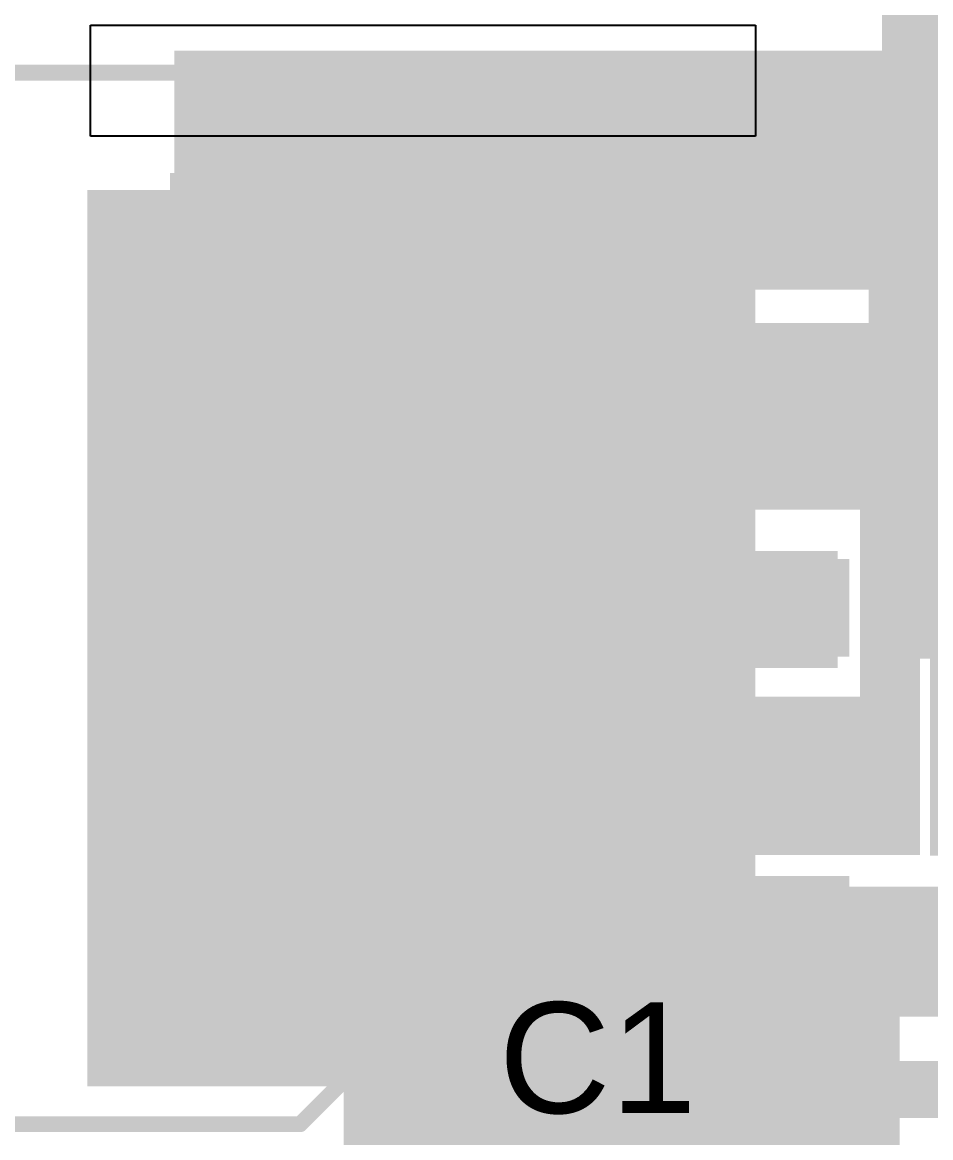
# Model space of a CAD drawing. Header units: millimetres. Extents: x -35.7 to 35.7, y -3.2 to 68.2.
# Drawn here: x -1.61 to 5.67, y 49.98 to 58.93 of the extents above; entities that cross this region are included whole.
import ezdxf

# ---------------------------------------------------------------- set-up
doc = ezdxf.new("R2010")
doc.units = ezdxf.units.MM
for name, color, linetype in [('BottomLayer', 5, 'Continuous'), ('BottomPaste', 16, 'Continuous'), ('BottomSolder', 6, 'Continuous'), ('Mechanical2', 216, 'Continuous'), ('TopLayer', 1, 'Continuous'), ('TopOverlay', 2, 'Continuous'), ('TopPaste', 8, 'Continuous'), ('TopSolder', 216, 'Continuous'), ('ViaHoleLayer', 16, 'Continuous')]:
    doc.layers.add(name, color=color, linetype=linetype)
doc.styles.add('Arial', font='', dxfattribs={"height": 0.2})
doc.styles.get('Arial').set_extended_font_data('Arial')

# ---------------------------------------------------------------- blocks, each defined once
blk = doc.blocks.new('EEEFT1H221AP_31')
at = {"layer": 'TopLayer'}
blk.add_hatch(color=1, dxfattribs=at).paths.add_polyline_path([(-5.55, 1), (-1.55, 1), (-1.55, -1), (-5.55, -1)])
at = {"layer": 'TopPaste'}
blk.add_hatch(color=8, dxfattribs=at).paths.add_polyline_path([(-5.55, 1), (-1.55, 1), (-1.55, -1), (-5.55, -1)])
at = {"layer": 'TopSolder'}
blk.add_hatch(color=216, dxfattribs=at).paths.add_polyline_path([(-5.6516, 1.1016), (-1.4484, 1.1016), (-1.4484, -1.1016), (-5.6516, -1.1016)])
at = {"layer": 'TopOverlay', "const_width": 0.127}
for points in [[(-2.413, 4.2164), (-4.191, 2.4384)], [(3.4544, 4.2164), (-2.413, 4.2164)], [(-4.191, 2.4384), (-4.191, 1.27)], [(-4.6736, 1.7018), (-4.6736, 1.2446)], [(-4.445, 1.4732), (-4.9022, 1.4732)], [(-4.191, -1.27), (-4.191, -2.4384)], [(-2.413, -4.2164), (-4.191, -2.4384)], [(3.4544, -4.2164), (-2.413, -4.2164)]]:
    blk.add_lwpolyline(points, dxfattribs=at)
at = {"layer": 'TopOverlay', "const_width": 0.0635}
for points in [[(-2.4447, 4.2164, 1), (-2.3813, 4.2164, 1)], [(-2.4447, 4.2164, 1), (-2.3813, 4.2164, 1)], [(-4.2227, 2.4384, 1), (-4.1593, 2.4384, 1)], [(-4.2227, 2.4384, 1), (-4.1593, 2.4384, 1)], [(-4.7053, 1.7018, 1), (-4.6418, 1.7018, 1)], [(-4.934, 1.4732, 1), (-4.8704, 1.4732, 1)], [(-4.4767, 1.4732, 1), (-4.4132, 1.4732, 1)], [(-4.7053, 1.2446, 1), (-4.6418, 1.2446, 1)], [(-4.2227, 1.27, 1), (-4.1593, 1.27, 1)], [(-4.2227, -1.27, 1), (-4.1593, -1.27, 1)], [(-4.2227, -2.4384, 1), (-4.1593, -2.4384, 1)], [(-4.2227, -2.4384, 1), (-4.1593, -2.4384, 1)], [(-2.4447, -4.2164, 1), (-2.3813, -4.2164, 1)], [(-2.4447, -4.2164, 1), (-2.3813, -4.2164, 1)]]:
    blk.add_lwpolyline(points, format="xyb", close=True, dxfattribs=at)
blk = doc.blocks.new('SMA_B_36')
at = {"layer": 'BottomLayer'}
for points in [[(-3.25, 0.85), (-0.75, 0.85), (-0.75, -0.85), (-3.25, -0.85)], [(0.75, 0.85), (3.25, 0.85), (3.25, -0.85), (0.75, -0.85)]]:
    blk.add_hatch(color=5, dxfattribs=at).paths.add_polyline_path(points)
at = {"layer": 'BottomPaste'}
for points in [[(-3.25, 0.85), (-0.75, 0.85), (-0.75, -0.85), (-3.25, -0.85)], [(0.75, 0.85), (3.25, 0.85), (3.25, -0.85), (0.75, -0.85)]]:
    blk.add_hatch(color=16, dxfattribs=at).paths.add_polyline_path(points)
at = {"layer": 'BottomSolder'}
for points in [[(-3.3516, 0.9516), (-0.6484, 0.9516), (-0.6484, -0.9516), (-3.3516, -0.9516)], [(0.6484, 0.9516), (3.3516, 0.9516), (3.3516, -0.9516), (0.6484, -0.9516)]]:
    blk.add_hatch(color=6, dxfattribs=at).paths.add_polyline_path(points)
blk = doc.blocks.new('8_HTSOP_J_B_39')
at = {"layer": 'BottomLayer'}
for points in [[(-3.46, 2.195), (-1.85, 2.195), (-1.85, 1.615), (-3.46, 1.615)], [(1.85, 2.195), (3.46, 2.195), (3.46, 1.615), (1.85, 1.615)], [(1, 1.25), (1, -1.25), (-1, -1.25), (-1, 1.25)], [(-3.46, 0.925), (-1.85, 0.925), (-1.85, 0.345), (-3.46, 0.345)], [(1.85, 0.925), (3.46, 0.925), (3.46, 0.345), (1.85, 0.345)], [(-3.46, -0.345), (-1.85, -0.345), (-1.85, -0.925), (-3.46, -0.925)], [(1.85, -0.345), (3.46, -0.345), (3.46, -0.925), (1.85, -0.925)], [(-3.46, -1.615), (-1.85, -1.615), (-1.85, -2.195), (-3.46, -2.195)], [(1.85, -1.615), (3.46, -1.615), (3.46, -2.195), (1.85, -2.195)]]:
    blk.add_hatch(color=5, dxfattribs=at).paths.add_polyline_path(points)
at = {"layer": 'BottomPaste'}
for points in [[(-3.46, 2.195), (-1.85, 2.195), (-1.85, 1.615), (-3.46, 1.615)], [(1.85, 2.195), (3.46, 2.195), (3.46, 1.615), (1.85, 1.615)], [(-3.46, 0.925), (-1.85, 0.925), (-1.85, 0.345), (-3.46, 0.345)], [(1.85, 0.925), (3.46, 0.925), (3.46, 0.345), (1.85, 0.345)], [(-3.46, -0.345), (-1.85, -0.345), (-1.85, -0.925), (-3.46, -0.925)], [(1.85, -0.345), (3.46, -0.345), (3.46, -0.925), (1.85, -0.925)], [(-3.46, -1.615), (-1.85, -1.615), (-1.85, -2.195), (-3.46, -2.195)], [(1.85, -1.615), (3.46, -1.615), (3.46, -2.195), (1.85, -2.195)]]:
    blk.add_hatch(color=16, dxfattribs=at).paths.add_polyline_path(points)
at = {"layer": 'BottomSolder'}
for points in [[(-3.5616, 2.2966), (-1.7484, 2.2966), (-1.7484, 1.5134), (-3.5616, 1.5134)], [(1.7484, 2.2966), (3.5616, 2.2966), (3.5616, 1.5134), (1.7484, 1.5134)], [(1.1016, 1.3516), (1.1016, -1.3516), (-1.1016, -1.3516), (-1.1016, 1.3516)], [(-3.5616, 1.0266), (-1.7484, 1.0266), (-1.7484, 0.2434), (-3.5616, 0.2434)], [(1.7484, 1.0266), (3.5616, 1.0266), (3.5616, 0.2434), (1.7484, 0.2434)], [(-3.5616, -0.2434), (-1.7484, -0.2434), (-1.7484, -1.0266), (-3.5616, -1.0266)], [(1.7484, -0.2434), (3.5616, -0.2434), (3.5616, -1.0266), (1.7484, -1.0266)], [(-3.5616, -1.5134), (-1.7484, -1.5134), (-1.7484, -2.2966), (-3.5616, -2.2966)], [(1.7484, -1.5134), (3.5616, -1.5134), (3.5616, -2.2966), (1.7484, -2.2966)]]:
    blk.add_hatch(color=6, dxfattribs=at).paths.add_polyline_path(points)
at = {"layer": 'BottomPaste'}
for p, q in [((0.635, 0.77), (-0.635, 0.77)), ((-0.635, 0.77), (-0.635, -0.77)), ((0.635, -0.77), (0.635, 0.77)), ((-0.635, -0.77), (0.635, -0.77))]:
    blk.add_line(p, q, dxfattribs=at)
blk = doc.blocks.new('CAP_0603_B_67')
at = {"layer": 'BottomLayer'}
for points in [[(-1.143, -0.4445), (-1.143, 0.4445), (-0.381, 0.4445), (-0.381, -0.4445)], [(0.381, -0.4445), (0.381, 0.4445), (1.143, 0.4445), (1.143, -0.4445)]]:
    blk.add_hatch(color=5, dxfattribs=at).paths.add_polyline_path(points)
at = {"layer": 'BottomPaste'}
for points in [[(-1.143, -0.4445), (-1.143, 0.4445), (-0.381, 0.4445), (-0.381, -0.4445)], [(0.381, -0.4445), (0.381, 0.4445), (1.143, 0.4445), (1.143, -0.4445)]]:
    blk.add_hatch(color=16, dxfattribs=at).paths.add_polyline_path(points)
at = {"layer": 'BottomSolder'}
for points in [[(-1.203, -0.5045), (-1.203, 0.5045), (-0.321, 0.5045), (-0.321, -0.5045)], [(0.321, -0.5045), (0.321, 0.5045), (1.203, 0.5045), (1.203, -0.5045)]]:
    blk.add_hatch(color=6, dxfattribs=at).paths.add_polyline_path(points)
blk = doc.blocks.new('CAP_0402_B_69')
at = {"layer": 'BottomLayer'}
for points in [[(-0.2413, 0.3175), (-0.2413, -0.3175), (-0.6985, -0.3175), (-0.6985, 0.3175)], [(0.6985, 0.3175), (0.6985, -0.3175), (0.2413, -0.3175), (0.2413, 0.3175)]]:
    blk.add_hatch(color=5, dxfattribs=at).paths.add_polyline_path(points)
at = {"layer": 'BottomPaste'}
for points in [[(-0.2413, 0.3175), (-0.2413, -0.3175), (-0.6985, -0.3175), (-0.6985, 0.3175)], [(0.6985, 0.3175), (0.6985, -0.3175), (0.2413, -0.3175), (0.2413, 0.3175)]]:
    blk.add_hatch(color=16, dxfattribs=at).paths.add_polyline_path(points)
at = {"layer": 'BottomSolder'}
for points in [[(-0.1813, 0.3775), (-0.1813, -0.3775), (-0.7585, -0.3775), (-0.7585, 0.3775)], [(0.7585, 0.3775), (0.7585, -0.3775), (0.1813, -0.3775), (0.1813, 0.3775)]]:
    blk.add_hatch(color=6, dxfattribs=at).paths.add_polyline_path(points)
blk = doc.blocks.new('CAP_0603_B_71')
at = {"layer": 'BottomLayer'}
for points in [[(-1.143, -0.4445), (-1.143, 0.4445), (-0.381, 0.4445), (-0.381, -0.4445)], [(0.381, -0.4445), (0.381, 0.4445), (1.143, 0.4445), (1.143, -0.4445)]]:
    blk.add_hatch(color=5, dxfattribs=at).paths.add_polyline_path(points)
at = {"layer": 'BottomPaste'}
for points in [[(-1.143, -0.4445), (-1.143, 0.4445), (-0.381, 0.4445), (-0.381, -0.4445)], [(0.381, -0.4445), (0.381, 0.4445), (1.143, 0.4445), (1.143, -0.4445)]]:
    blk.add_hatch(color=16, dxfattribs=at).paths.add_polyline_path(points)
at = {"layer": 'BottomSolder'}
for points in [[(-1.203, -0.5045), (-1.203, 0.5045), (-0.321, 0.5045), (-0.321, -0.5045)], [(0.321, -0.5045), (0.321, 0.5045), (1.203, 0.5045), (1.203, -0.5045)]]:
    blk.add_hatch(color=6, dxfattribs=at).paths.add_polyline_path(points)
blk = doc.blocks.new('CAP_0603_B_72')
at = {"layer": 'BottomLayer'}
for points in [[(-1.143, -0.4445), (-1.143, 0.4445), (-0.381, 0.4445), (-0.381, -0.4445)], [(0.381, -0.4445), (0.381, 0.4445), (1.143, 0.4445), (1.143, -0.4445)]]:
    blk.add_hatch(color=5, dxfattribs=at).paths.add_polyline_path(points)
at = {"layer": 'BottomPaste'}
for points in [[(-1.143, -0.4445), (-1.143, 0.4445), (-0.381, 0.4445), (-0.381, -0.4445)], [(0.381, -0.4445), (0.381, 0.4445), (1.143, 0.4445), (1.143, -0.4445)]]:
    blk.add_hatch(color=16, dxfattribs=at).paths.add_polyline_path(points)
at = {"layer": 'BottomSolder'}
for points in [[(-1.203, -0.5045), (-1.203, 0.5045), (-0.321, 0.5045), (-0.321, -0.5045)], [(0.321, -0.5045), (0.321, 0.5045), (1.203, 0.5045), (1.203, -0.5045)]]:
    blk.add_hatch(color=6, dxfattribs=at).paths.add_polyline_path(points)
blk = doc.blocks.new('SLF12575T_221M1R3_PF_135')
at = {"layer": 'TopLayer'}
blk.add_hatch(color=1, dxfattribs=at).paths.add_polyline_path([(4.25, 1.6), (6.85, 1.6), (6.85, -1.6), (4.25, -1.6)])
at = {"layer": 'TopPaste'}
blk.add_hatch(color=8, dxfattribs=at).paths.add_polyline_path([(4.25, 1.6), (6.85, 1.6), (6.85, -1.6), (4.25, -1.6)])
at = {"layer": 'TopSolder'}
blk.add_hatch(color=216, dxfattribs=at).paths.add_polyline_path([(4.1484, 1.7016), (6.9516, 1.7016), (6.9516, -1.7016), (4.1484, -1.7016)])

msp = doc.modelspace()

# ---------------------------------------------------------------- hatches: boundary and pattern name
at = {"layer": 'BottomLayer'}
for points in [[(-0.3937, 56.8452), (7.3279, 56.8452), (7.3279, 58.6994), (-0.3937, 58.6994)], [(-0.381, 55.3212), (5.588, 55.3212), (5.588, 56.515), (-0.381, 56.515)], [(5.1054, 52.2986), (5.588, 52.2986), (5.588, 56.3765), (5.1054, 56.3765)], [(1.5494, 55.0164), (5.2324, 55.0164), (5.2324, 55.9816), (1.5494, 55.9816)], [(-0.381, 50.3936), (2.0066, 50.3936), (2.0066, 55.8038), (-0.381, 55.8038)], [(2.1844, 53.7464), (4.9276, 53.7464), (4.9276, 54.6862), (2.1844, 54.6862)], [(3.175, 52.2478), (5.588, 52.2478), (5.588, 53.5178), (3.175, 53.5178)], [(3.3098, 51.9938), (3.3098, 50.9524), (7.1882, 50.9524), (7.1882, 51.9938)]]:
    msp.add_hatch(color=5, dxfattribs=at).paths.add_polyline_path(points)
h = msp.add_hatch(color=5, dxfattribs=at)
edge = h.paths.add_edge_path()
edge.add_arc((-0.0735, 58.3946), 0.3, 0, 360)
h = msp.add_hatch(color=5, dxfattribs=at)
edge = h.paths.add_edge_path()
edge.add_arc((0.5438, 58.3946), 0.3, 0, 360)
h = msp.add_hatch(color=5, dxfattribs=at)
edge = h.paths.add_edge_path()
edge.add_arc((1.161, 58.3946), 0.3, 0, 360)
h = msp.add_hatch(color=5, dxfattribs=at)
edge = h.paths.add_edge_path()
edge.add_arc((1.7783, 58.3946), 0.3, 0, 360)
h = msp.add_hatch(color=5, dxfattribs=at)
edge = h.paths.add_edge_path()
edge.add_arc((2.3956, 58.3946), 0.3, 0, 360)
h = msp.add_hatch(color=5, dxfattribs=at)
edge = h.paths.add_edge_path()
edge.add_arc((3.0129, 58.3946), 0.3, 0, 360)
h = msp.add_hatch(color=5, dxfattribs=at)
edge = h.paths.add_edge_path()
edge.add_arc((3.6302, 58.3946), 0.3, 0, 360)
h = msp.add_hatch(color=5, dxfattribs=at)
edge = h.paths.add_edge_path()
edge.add_arc((3.6068, 56.1086), 0.3, 0, 360)
h = msp.add_hatch(color=5, dxfattribs=at)
edge = h.paths.add_edge_path()
edge.add_arc((0.4124, 54.4282), 0.3, 0, 360)
h = msp.add_hatch(color=5, dxfattribs=at)
edge = h.paths.add_edge_path()
edge.add_arc((1.0454, 54.4282), 0.3, 0, 360)
h = msp.add_hatch(color=5, dxfattribs=at)
edge = h.paths.add_edge_path()
edge.add_arc((1.6784, 54.4282), 0.3, 0, 360)
h = msp.add_hatch(color=5, dxfattribs=at)
edge = h.paths.add_edge_path()
edge.add_arc((0.4124, 53.6682), 0.3, 0, 360)
h = msp.add_hatch(color=5, dxfattribs=at)
edge = h.paths.add_edge_path()
edge.add_arc((1.0454, 53.6682), 0.3, 0, 360)
h = msp.add_hatch(color=5, dxfattribs=at)
edge = h.paths.add_edge_path()
edge.add_arc((1.6784, 53.6682), 0.3, 0, 360)
h = msp.add_hatch(color=5, dxfattribs=at)
edge = h.paths.add_edge_path()
edge.add_arc((5.2578, 53.1834), 0.3, 0, 360)
h = msp.add_hatch(color=5, dxfattribs=at)
edge = h.paths.add_edge_path()
edge.add_arc((0.4124, 52.9336), 0.3, 0, 360)
h = msp.add_hatch(color=5, dxfattribs=at)
edge = h.paths.add_edge_path()
edge.add_arc((1.0454, 52.9336), 0.3, 0, 360)
h = msp.add_hatch(color=5, dxfattribs=at)
edge = h.paths.add_edge_path()
edge.add_arc((1.6784, 52.9336), 0.3, 0, 360)
h = msp.add_hatch(color=5, dxfattribs=at)
edge = h.paths.add_edge_path()
edge.add_arc((5.2578, 52.578), 0.3, 0, 360)
h = msp.add_hatch(color=5, dxfattribs=at)
edge = h.paths.add_edge_path()
edge.add_arc((0.4124, 52.2498), 0.3, 0, 360)
h = msp.add_hatch(color=5, dxfattribs=at)
edge = h.paths.add_edge_path()
edge.add_arc((1.0454, 52.2498), 0.3, 0, 360)
h = msp.add_hatch(color=5, dxfattribs=at)
edge = h.paths.add_edge_path()
edge.add_arc((1.6784, 52.2498), 0.3, 0, 360)
h = msp.add_hatch(color=5, dxfattribs=at)
edge = h.paths.add_edge_path()
edge.add_arc((0.4124, 51.566), 0.3, 0, 360)
h = msp.add_hatch(color=5, dxfattribs=at)
edge = h.paths.add_edge_path()
edge.add_arc((1.0454, 51.566), 0.3, 0, 360)
h = msp.add_hatch(color=5, dxfattribs=at)
edge = h.paths.add_edge_path()
edge.add_arc((1.6784, 51.566), 0.3, 0, 360)
h = msp.add_hatch(color=5, dxfattribs=at)
edge = h.paths.add_edge_path()
edge.add_arc((0.4124, 50.8822), 0.3, 0, 360)
h = msp.add_hatch(color=5, dxfattribs=at)
edge = h.paths.add_edge_path()
edge.add_arc((1.0454, 50.8822), 0.3, 0, 360)
h = msp.add_hatch(color=5, dxfattribs=at)
edge = h.paths.add_edge_path()
edge.add_arc((1.6784, 50.8822), 0.3, 0, 360)
at = {"layer": 'BottomSolder'}
h = msp.add_hatch(color=6, dxfattribs=at)
edge = h.paths.add_edge_path()
edge.add_arc((-0.0735, 58.3946), 0.15, 0, 360)
h = msp.add_hatch(color=6, dxfattribs=at)
edge = h.paths.add_edge_path()
edge.add_arc((0.5438, 58.3946), 0.15, 0, 360)
h = msp.add_hatch(color=6, dxfattribs=at)
edge = h.paths.add_edge_path()
edge.add_arc((1.161, 58.3946), 0.15, 0, 360)
h = msp.add_hatch(color=6, dxfattribs=at)
edge = h.paths.add_edge_path()
edge.add_arc((1.7783, 58.3946), 0.15, 0, 360)
h = msp.add_hatch(color=6, dxfattribs=at)
edge = h.paths.add_edge_path()
edge.add_arc((2.3956, 58.3946), 0.15, 0, 360)
h = msp.add_hatch(color=6, dxfattribs=at)
edge = h.paths.add_edge_path()
edge.add_arc((3.0129, 58.3946), 0.15, 0, 360)
h = msp.add_hatch(color=6, dxfattribs=at)
edge = h.paths.add_edge_path()
edge.add_arc((3.6302, 58.3946), 0.15, 0, 360)
h = msp.add_hatch(color=6, dxfattribs=at)
edge = h.paths.add_edge_path()
edge.add_arc((3.6068, 56.1086), 0.15, 0, 360)
h = msp.add_hatch(color=6, dxfattribs=at)
edge = h.paths.add_edge_path()
edge.add_arc((0.4124, 54.4282), 0.15, 0, 360)
h = msp.add_hatch(color=6, dxfattribs=at)
edge = h.paths.add_edge_path()
edge.add_arc((1.0454, 54.4282), 0.15, 0, 360)
h = msp.add_hatch(color=6, dxfattribs=at)
edge = h.paths.add_edge_path()
edge.add_arc((1.6784, 54.4282), 0.15, 0, 360)
h = msp.add_hatch(color=6, dxfattribs=at)
edge = h.paths.add_edge_path()
edge.add_arc((0.4124, 53.6682), 0.15, 0, 360)
h = msp.add_hatch(color=6, dxfattribs=at)
edge = h.paths.add_edge_path()
edge.add_arc((1.0454, 53.6682), 0.15, 0, 360)
h = msp.add_hatch(color=6, dxfattribs=at)
edge = h.paths.add_edge_path()
edge.add_arc((1.6784, 53.6682), 0.15, 0, 360)
h = msp.add_hatch(color=6, dxfattribs=at)
edge = h.paths.add_edge_path()
edge.add_arc((5.2578, 53.1834), 0.15, 0, 360)
h = msp.add_hatch(color=6, dxfattribs=at)
edge = h.paths.add_edge_path()
edge.add_arc((0.4124, 52.9336), 0.15, 0, 360)
h = msp.add_hatch(color=6, dxfattribs=at)
edge = h.paths.add_edge_path()
edge.add_arc((1.0454, 52.9336), 0.15, 0, 360)
h = msp.add_hatch(color=6, dxfattribs=at)
edge = h.paths.add_edge_path()
edge.add_arc((1.6784, 52.9336), 0.15, 0, 360)
h = msp.add_hatch(color=6, dxfattribs=at)
edge = h.paths.add_edge_path()
edge.add_arc((5.2578, 52.578), 0.15, 0, 360)
h = msp.add_hatch(color=6, dxfattribs=at)
edge = h.paths.add_edge_path()
edge.add_arc((0.4124, 52.2498), 0.15, 0, 360)
h = msp.add_hatch(color=6, dxfattribs=at)
edge = h.paths.add_edge_path()
edge.add_arc((1.0454, 52.2498), 0.15, 0, 360)
h = msp.add_hatch(color=6, dxfattribs=at)
edge = h.paths.add_edge_path()
edge.add_arc((1.6784, 52.2498), 0.15, 0, 360)
h = msp.add_hatch(color=6, dxfattribs=at)
edge = h.paths.add_edge_path()
edge.add_arc((0.4124, 51.566), 0.15, 0, 360)
h = msp.add_hatch(color=6, dxfattribs=at)
edge = h.paths.add_edge_path()
edge.add_arc((1.0454, 51.566), 0.15, 0, 360)
h = msp.add_hatch(color=6, dxfattribs=at)
edge = h.paths.add_edge_path()
edge.add_arc((1.6784, 51.566), 0.15, 0, 360)
h = msp.add_hatch(color=6, dxfattribs=at)
edge = h.paths.add_edge_path()
edge.add_arc((0.4124, 50.8822), 0.15, 0, 360)
h = msp.add_hatch(color=6, dxfattribs=at)
edge = h.paths.add_edge_path()
edge.add_arc((1.0454, 50.8822), 0.15, 0, 360)
h = msp.add_hatch(color=6, dxfattribs=at)
edge = h.paths.add_edge_path()
edge.add_arc((1.6784, 50.8822), 0.15, 0, 360)
at = {"layer": 'TopLayer'}
for points in [[(5.2832, 58.6232), (8.7884, 58.6232), (8.7884, 64.5414), (5.2832, 64.5414)], [(5.2784, 53.9244), (8.8392, 53.9244), (8.8392, 58.2422), (5.2784, 58.2422)], [(-1.0922, 51.943), (4.2672, 51.943), (4.2672, 57.5818), (-1.0922, 57.5818)], [(4.2672, 38.1), (4.2672, 53.4924), (0.9652, 53.4924), (0.9652, 38.1)], [(-1.0922, 50.3936), (3.6322, 50.3936), (3.6322, 52.8828), (-1.0922, 52.8828)], [(5.4249, 45.3898), (5.4249, 51.7398), (1.2499, 51.7398), (1.2499, 45.3898)]]:
    msp.add_hatch(color=1, dxfattribs=at).paths.add_polyline_path(points)
h = msp.add_hatch(color=1, dxfattribs=at)
edge = h.paths.add_edge_path()
edge.add_arc((-0.0735, 58.3946), 0.3, 0, 360)
h = msp.add_hatch(color=1, dxfattribs=at)
edge = h.paths.add_edge_path()
edge.add_arc((0.5438, 58.3946), 0.3, 0, 360)
h = msp.add_hatch(color=1, dxfattribs=at)
edge = h.paths.add_edge_path()
edge.add_arc((1.161, 58.3946), 0.3, 0, 360)
h = msp.add_hatch(color=1, dxfattribs=at)
edge = h.paths.add_edge_path()
edge.add_arc((1.7783, 58.3946), 0.3, 0, 360)
h = msp.add_hatch(color=1, dxfattribs=at)
edge = h.paths.add_edge_path()
edge.add_arc((2.3956, 58.3946), 0.3, 0, 360)
h = msp.add_hatch(color=1, dxfattribs=at)
edge = h.paths.add_edge_path()
edge.add_arc((3.0129, 58.3946), 0.3, 0, 360)
h = msp.add_hatch(color=1, dxfattribs=at)
edge = h.paths.add_edge_path()
edge.add_arc((3.6302, 58.3946), 0.3, 0, 360)
h = msp.add_hatch(color=1, dxfattribs=at)
edge = h.paths.add_edge_path()
edge.add_arc((3.6068, 56.1086), 0.3, 0, 360)
h = msp.add_hatch(color=1, dxfattribs=at)
edge = h.paths.add_edge_path()
edge.add_arc((0.4124, 54.4282), 0.3, 0, 360)
h = msp.add_hatch(color=1, dxfattribs=at)
edge = h.paths.add_edge_path()
edge.add_arc((1.0454, 54.4282), 0.3, 0, 360)
h = msp.add_hatch(color=1, dxfattribs=at)
edge = h.paths.add_edge_path()
edge.add_arc((1.6784, 54.4282), 0.3, 0, 360)
h = msp.add_hatch(color=1, dxfattribs=at)
edge = h.paths.add_edge_path()
edge.add_arc((0.4124, 53.6682), 0.3, 0, 360)
h = msp.add_hatch(color=1, dxfattribs=at)
edge = h.paths.add_edge_path()
edge.add_arc((1.0454, 53.6682), 0.3, 0, 360)
h = msp.add_hatch(color=1, dxfattribs=at)
edge = h.paths.add_edge_path()
edge.add_arc((1.6784, 53.6682), 0.3, 0, 360)
h = msp.add_hatch(color=1, dxfattribs=at)
edge = h.paths.add_edge_path()
edge.add_arc((5.2578, 53.1834), 0.3, 0, 360)
h = msp.add_hatch(color=1, dxfattribs=at)
edge = h.paths.add_edge_path()
edge.add_arc((0.4124, 52.9336), 0.3, 0, 360)
h = msp.add_hatch(color=1, dxfattribs=at)
edge = h.paths.add_edge_path()
edge.add_arc((1.0454, 52.9336), 0.3, 0, 360)
h = msp.add_hatch(color=1, dxfattribs=at)
edge = h.paths.add_edge_path()
edge.add_arc((1.6784, 52.9336), 0.3, 0, 360)
h = msp.add_hatch(color=1, dxfattribs=at)
edge = h.paths.add_edge_path()
edge.add_arc((5.2578, 52.578), 0.3, 0, 360)
h = msp.add_hatch(color=1, dxfattribs=at)
edge = h.paths.add_edge_path()
edge.add_arc((0.4124, 52.2498), 0.3, 0, 360)
h = msp.add_hatch(color=1, dxfattribs=at)
edge = h.paths.add_edge_path()
edge.add_arc((1.0454, 52.2498), 0.3, 0, 360)
h = msp.add_hatch(color=1, dxfattribs=at)
edge = h.paths.add_edge_path()
edge.add_arc((1.6784, 52.2498), 0.3, 0, 360)
h = msp.add_hatch(color=1, dxfattribs=at)
edge = h.paths.add_edge_path()
edge.add_arc((0.4124, 51.566), 0.3, 0, 360)
h = msp.add_hatch(color=1, dxfattribs=at)
edge = h.paths.add_edge_path()
edge.add_arc((1.0454, 51.566), 0.3, 0, 360)
h = msp.add_hatch(color=1, dxfattribs=at)
edge = h.paths.add_edge_path()
edge.add_arc((1.6784, 51.566), 0.3, 0, 360)
h = msp.add_hatch(color=1, dxfattribs=at)
edge = h.paths.add_edge_path()
edge.add_arc((0.4124, 50.8822), 0.3, 0, 360)
h = msp.add_hatch(color=1, dxfattribs=at)
edge = h.paths.add_edge_path()
edge.add_arc((1.0454, 50.8822), 0.3, 0, 360)
h = msp.add_hatch(color=1, dxfattribs=at)
edge = h.paths.add_edge_path()
edge.add_arc((1.6784, 50.8822), 0.3, 0, 360)
at = {"layer": 'TopSolder'}
h = msp.add_hatch(color=216, dxfattribs=at)
edge = h.paths.add_edge_path()
edge.add_arc((-0.0735, 58.3946), 0.15, 0, 360)
h = msp.add_hatch(color=216, dxfattribs=at)
edge = h.paths.add_edge_path()
edge.add_arc((0.5438, 58.3946), 0.15, 0, 360)
h = msp.add_hatch(color=216, dxfattribs=at)
edge = h.paths.add_edge_path()
edge.add_arc((1.161, 58.3946), 0.15, 0, 360)
h = msp.add_hatch(color=216, dxfattribs=at)
edge = h.paths.add_edge_path()
edge.add_arc((1.7783, 58.3946), 0.15, 0, 360)
h = msp.add_hatch(color=216, dxfattribs=at)
edge = h.paths.add_edge_path()
edge.add_arc((2.3956, 58.3946), 0.15, 0, 360)
h = msp.add_hatch(color=216, dxfattribs=at)
edge = h.paths.add_edge_path()
edge.add_arc((3.0129, 58.3946), 0.15, 0, 360)
h = msp.add_hatch(color=216, dxfattribs=at)
edge = h.paths.add_edge_path()
edge.add_arc((3.6302, 58.3946), 0.15, 0, 360)
h = msp.add_hatch(color=216, dxfattribs=at)
edge = h.paths.add_edge_path()
edge.add_arc((3.6068, 56.1086), 0.15, 0, 360)
h = msp.add_hatch(color=216, dxfattribs=at)
edge = h.paths.add_edge_path()
edge.add_arc((0.4124, 54.4282), 0.15, 0, 360)
h = msp.add_hatch(color=216, dxfattribs=at)
edge = h.paths.add_edge_path()
edge.add_arc((1.0454, 54.4282), 0.15, 0, 360)
h = msp.add_hatch(color=216, dxfattribs=at)
edge = h.paths.add_edge_path()
edge.add_arc((1.6784, 54.4282), 0.15, 0, 360)
h = msp.add_hatch(color=216, dxfattribs=at)
edge = h.paths.add_edge_path()
edge.add_arc((0.4124, 53.6682), 0.15, 0, 360)
h = msp.add_hatch(color=216, dxfattribs=at)
edge = h.paths.add_edge_path()
edge.add_arc((1.0454, 53.6682), 0.15, 0, 360)
h = msp.add_hatch(color=216, dxfattribs=at)
edge = h.paths.add_edge_path()
edge.add_arc((1.6784, 53.6682), 0.15, 0, 360)
h = msp.add_hatch(color=216, dxfattribs=at)
edge = h.paths.add_edge_path()
edge.add_arc((5.2578, 53.1834), 0.15, 0, 360)
h = msp.add_hatch(color=216, dxfattribs=at)
edge = h.paths.add_edge_path()
edge.add_arc((0.4124, 52.9336), 0.15, 0, 360)
h = msp.add_hatch(color=216, dxfattribs=at)
edge = h.paths.add_edge_path()
edge.add_arc((1.0454, 52.9336), 0.15, 0, 360)
h = msp.add_hatch(color=216, dxfattribs=at)
edge = h.paths.add_edge_path()
edge.add_arc((1.6784, 52.9336), 0.15, 0, 360)
h = msp.add_hatch(color=216, dxfattribs=at)
edge = h.paths.add_edge_path()
edge.add_arc((5.2578, 52.578), 0.15, 0, 360)
h = msp.add_hatch(color=216, dxfattribs=at)
edge = h.paths.add_edge_path()
edge.add_arc((0.4124, 52.2498), 0.15, 0, 360)
h = msp.add_hatch(color=216, dxfattribs=at)
edge = h.paths.add_edge_path()
edge.add_arc((1.0454, 52.2498), 0.15, 0, 360)
h = msp.add_hatch(color=216, dxfattribs=at)
edge = h.paths.add_edge_path()
edge.add_arc((1.6784, 52.2498), 0.15, 0, 360)
h = msp.add_hatch(color=216, dxfattribs=at)
edge = h.paths.add_edge_path()
edge.add_arc((0.4124, 51.566), 0.15, 0, 360)
h = msp.add_hatch(color=216, dxfattribs=at)
edge = h.paths.add_edge_path()
edge.add_arc((1.0454, 51.566), 0.15, 0, 360)
h = msp.add_hatch(color=216, dxfattribs=at)
edge = h.paths.add_edge_path()
edge.add_arc((1.6784, 51.566), 0.15, 0, 360)
h = msp.add_hatch(color=216, dxfattribs=at)
edge = h.paths.add_edge_path()
edge.add_arc((0.4124, 50.8822), 0.15, 0, 360)
h = msp.add_hatch(color=216, dxfattribs=at)
edge = h.paths.add_edge_path()
edge.add_arc((1.0454, 50.8822), 0.15, 0, 360)
h = msp.add_hatch(color=216, dxfattribs=at)
edge = h.paths.add_edge_path()
edge.add_arc((1.6784, 50.8822), 0.15, 0, 360)
at = {"layer": 'ViaHoleLayer'}
h = msp.add_hatch(color=16, dxfattribs=at)
edge = h.paths.add_edge_path()
edge.add_arc((-0.0735, 58.3946), 0.15, 0, 360)
h = msp.add_hatch(color=16, dxfattribs=at)
edge = h.paths.add_edge_path()
edge.add_arc((0.5438, 58.3946), 0.15, 0, 360)
h = msp.add_hatch(color=16, dxfattribs=at)
edge = h.paths.add_edge_path()
edge.add_arc((1.161, 58.3946), 0.15, 0, 360)
h = msp.add_hatch(color=16, dxfattribs=at)
edge = h.paths.add_edge_path()
edge.add_arc((1.7783, 58.3946), 0.15, 0, 360)
h = msp.add_hatch(color=16, dxfattribs=at)
edge = h.paths.add_edge_path()
edge.add_arc((2.3956, 58.3946), 0.15, 0, 360)
h = msp.add_hatch(color=16, dxfattribs=at)
edge = h.paths.add_edge_path()
edge.add_arc((3.0129, 58.3946), 0.15, 0, 360)
h = msp.add_hatch(color=16, dxfattribs=at)
edge = h.paths.add_edge_path()
edge.add_arc((3.6302, 58.3946), 0.15, 0, 360)
h = msp.add_hatch(color=16, dxfattribs=at)
edge = h.paths.add_edge_path()
edge.add_arc((3.6068, 56.1086), 0.15, 0, 360)
h = msp.add_hatch(color=16, dxfattribs=at)
edge = h.paths.add_edge_path()
edge.add_arc((0.4124, 54.4282), 0.15, 0, 360)
h = msp.add_hatch(color=16, dxfattribs=at)
edge = h.paths.add_edge_path()
edge.add_arc((1.0454, 54.4282), 0.15, 0, 360)
h = msp.add_hatch(color=16, dxfattribs=at)
edge = h.paths.add_edge_path()
edge.add_arc((1.6784, 54.4282), 0.15, 0, 360)
h = msp.add_hatch(color=16, dxfattribs=at)
edge = h.paths.add_edge_path()
edge.add_arc((0.4124, 53.6682), 0.15, 0, 360)
h = msp.add_hatch(color=16, dxfattribs=at)
edge = h.paths.add_edge_path()
edge.add_arc((1.0454, 53.6682), 0.15, 0, 360)
h = msp.add_hatch(color=16, dxfattribs=at)
edge = h.paths.add_edge_path()
edge.add_arc((1.6784, 53.6682), 0.15, 0, 360)
h = msp.add_hatch(color=16, dxfattribs=at)
edge = h.paths.add_edge_path()
edge.add_arc((5.2578, 53.1834), 0.15, 0, 360)
h = msp.add_hatch(color=16, dxfattribs=at)
edge = h.paths.add_edge_path()
edge.add_arc((0.4124, 52.9336), 0.15, 0, 360)
h = msp.add_hatch(color=16, dxfattribs=at)
edge = h.paths.add_edge_path()
edge.add_arc((1.0454, 52.9336), 0.15, 0, 360)
h = msp.add_hatch(color=16, dxfattribs=at)
edge = h.paths.add_edge_path()
edge.add_arc((1.6784, 52.9336), 0.15, 0, 360)
h = msp.add_hatch(color=16, dxfattribs=at)
edge = h.paths.add_edge_path()
edge.add_arc((5.2578, 52.578), 0.15, 0, 360)
h = msp.add_hatch(color=16, dxfattribs=at)
edge = h.paths.add_edge_path()
edge.add_arc((0.4124, 52.2498), 0.15, 0, 360)
h = msp.add_hatch(color=16, dxfattribs=at)
edge = h.paths.add_edge_path()
edge.add_arc((1.0454, 52.2498), 0.15, 0, 360)
h = msp.add_hatch(color=16, dxfattribs=at)
edge = h.paths.add_edge_path()
edge.add_arc((1.6784, 52.2498), 0.15, 0, 360)
h = msp.add_hatch(color=16, dxfattribs=at)
edge = h.paths.add_edge_path()
edge.add_arc((0.4124, 51.566), 0.15, 0, 360)
h = msp.add_hatch(color=16, dxfattribs=at)
edge = h.paths.add_edge_path()
edge.add_arc((1.0454, 51.566), 0.15, 0, 360)
h = msp.add_hatch(color=16, dxfattribs=at)
edge = h.paths.add_edge_path()
edge.add_arc((1.6784, 51.566), 0.15, 0, 360)
h = msp.add_hatch(color=16, dxfattribs=at)
edge = h.paths.add_edge_path()
edge.add_arc((0.4124, 50.8822), 0.15, 0, 360)
h = msp.add_hatch(color=16, dxfattribs=at)
edge = h.paths.add_edge_path()
edge.add_arc((1.0454, 50.8822), 0.15, 0, 360)
h = msp.add_hatch(color=16, dxfattribs=at)
edge = h.paths.add_edge_path()
edge.add_arc((1.6784, 50.8822), 0.15, 0, 360)

# ---------------------------------------------------------------- linework, layer by layer
at = {"layer": 'BottomLayer'}
for points, const_width in [([(0.6156, 58.2108), (0.6604, 58.166)], 0.508), ([(0.635, 58.1406), (0.6604, 58.166)], 0.508), ([(0.635, 58.0898), (0.635, 58.1406)], 0.508), ([(4.6228, 56.0324), (5.2578, 56.0324)], 0.3048), ([(5.2578, 56.0324), (5.292, 55.9982)], 0.3048), ([(5.292, 53.4374), (5.292, 55.9982)], 0.3048), ([(4.1148, 55.499), (5.1816, 55.499)], 0.254), ([(5.1816, 55.499), (5.2324, 55.4482)], 0.254), ([(2.4384, 54.2163), (2.4447, 54.2226)], 0.2032), ([(2.4447, 54.2226), (4.1084, 54.2226)], 0.2032), ([(4.1084, 54.2226), (4.1148, 54.229)], 0.2032), ([(2.5908, 50.9524), (2.5908, 53.2765)], 0.4572), ([(4.8641, 52.9463), (5.2324, 53.3146)], 0.254), ([(4.3434, 52.9463), (4.8641, 52.9463)], 0.254), ([(4.1148, 51.689), (4.2164, 51.5874)], 0.254), ([(4.2164, 51.1556), (4.2164, 51.5874)], 0.254), ([(2.5908, 50.9524), (3.175, 50.3682)], 0.4572), ([(3.175, 50.3682), (7.3152, 50.3682)], 0.4572)]:
    msp.add_lwpolyline(points, dxfattribs=dict(at, const_width=const_width))
for points, const_width in [([(0.4886, 58.2108, 1), (0.7426, 58.2108, 1)], 0.254), ([(0.5334, 58.166, 1), (0.7874, 58.166, 1)], 0.254), ([(0.5334, 58.166, 1), (0.7874, 58.166, 1)], 0.254), ([(0.508, 58.1406, 1), (0.762, 58.1406, 1)], 0.254), ([(0.508, 58.1406, 1), (0.762, 58.1406, 1)], 0.254), ([(0.508, 58.0898, 1), (0.762, 58.0898, 1)], 0.254), ([(4.5466, 56.0324, 1), (4.699, 56.0324, 1)], 0.1524), ([(5.1816, 56.0324, 1), (5.334, 56.0324, 1)], 0.1524), ([(5.1816, 56.0324, 1), (5.334, 56.0324, 1)], 0.1524), ([(5.2158, 55.9982, 1), (5.3682, 55.9982, 1)], 0.1524), ([(5.2158, 55.9982, 1), (5.3682, 55.9982, 1)], 0.1524), ([(4.0513, 55.499, 1), (4.1783, 55.499, 1)], 0.127), ([(5.1181, 55.499, 1), (5.2451, 55.499, 1)], 0.127), ([(5.1181, 55.499, 1), (5.2451, 55.499, 1)], 0.127), ([(5.1689, 55.4482, 1), (5.2959, 55.4482, 1)], 0.127), ([(2.3876, 54.2163, 1), (2.4892, 54.2163, 1)], 0.1016), ([(2.3939, 54.2226, 1), (2.4956, 54.2226, 1)], 0.1016), ([(2.3939, 54.2226, 1), (2.4956, 54.2226, 1)], 0.1016), ([(4.0576, 54.2226, 1), (4.1593, 54.2226, 1)], 0.1016), ([(4.0576, 54.2226, 1), (4.1593, 54.2226, 1)], 0.1016), ([(4.064, 54.229, 1), (4.1656, 54.229, 1)], 0.1016), ([(5.2158, 53.4374, 1), (5.3682, 53.4374, 1)], 0.1524), ([(2.4765, 53.2765, 1), (2.7051, 53.2765, 1)], 0.2286), ([(5.1689, 53.3146, 1), (5.2959, 53.3146, 1)], 0.127), ([(4.2799, 52.9463, 1), (4.4069, 52.9463, 1)], 0.127), ([(4.8006, 52.9463, 1), (4.9276, 52.9463, 1)], 0.127), ([(4.8006, 52.9463, 1), (4.9276, 52.9463, 1)], 0.127), ([(4.0513, 51.689, 1), (4.1783, 51.689, 1)], 0.127), ([(4.1529, 51.5874, 1), (4.2799, 51.5874, 1)], 0.127), ([(4.1529, 51.5874, 1), (4.2799, 51.5874, 1)], 0.127), ([(4.1529, 51.1556, 1), (4.2799, 51.1556, 1)], 0.127), ([(2.4765, 50.9524, 1), (2.7051, 50.9524, 1)], 0.2286), ([(2.4765, 50.9524, 1), (2.7051, 50.9524, 1)], 0.2286), ([(3.0607, 50.3682, 1), (3.2893, 50.3682, 1)], 0.2286), ([(3.0607, 50.3682, 1), (3.2893, 50.3682, 1)], 0.2286)]:
    msp.add_lwpolyline(points, format="xyb", close=True, dxfattribs=dict(at, const_width=const_width))
at = {"layer": 'Mechanical2', "const_width": 0.381}
for points in [[(-30.7439, 50.25, -0.267949), (0, 68)], [(0, 68, -0.267949), (30.7439, 50.25)]]:
    msp.add_lwpolyline(points, format="xyb", dxfattribs=at)
at = {"layer": 'TopLayer'}
for p, q in [((-1.0668, 58.0136), (-1.0668, 58.9026)), ((-1.0668, 58.9026), (4.2672, 58.9026)), ((4.2672, 58.9026), (4.2672, 58.0136)), ((4.2672, 58.0136), (-1.0668, 58.0136))]:
    msp.add_line(p, q, dxfattribs=at)
at = {"layer": 'TopLayer', "const_width": 0.5588}
msp.add_lwpolyline([(2.4135, 54.6735), (3.3463, 54.6735)], dxfattribs=at)
at = {"layer": 'TopLayer', "const_width": 0.2794}
for points in [[(2.2738, 54.6735, 1), (2.5532, 54.6735, 1)], [(3.2066, 54.6735, 1), (3.486, 54.6735, 1)]]:
    msp.add_lwpolyline(points, format="xyb", close=True, dxfattribs=at)

# ---------------------------------------------------------------- block references
for name, p, rotation in [('SLF12575T_221M1R3_PF_135', (12.1284, 55.5244), 180), ('SMA_B_36', (7.4488, 57.7342), 180), ('EEEFT1H221AP_31', (-1.7974, 54.3052), 180), ('CAP_0603_B_67', (0.0762, 56.515), 90), ('CAP_0603_B_71', (1.3335, 56.515), 90), ('CAP_0603_B_72', (2.5908, 56.515), 90), ('8_HTSOP_J_B_39', (6.7698, 53.594), 180), ('CAP_0402_B_69', (2.5908, 53.7464), 270)]:
    msp.add_blockref(name, p, dxfattribs=dict(rotation=rotation))

# ---------------------------------------------------------------- texts
at = {"layer": 'TopOverlay', "style": 'Arial'}
msp.add_text('C1', height=0.889, dxfattribs=at).set_placement((2.2075, 50.1778))

doc.saveas('drawing.dxf')
